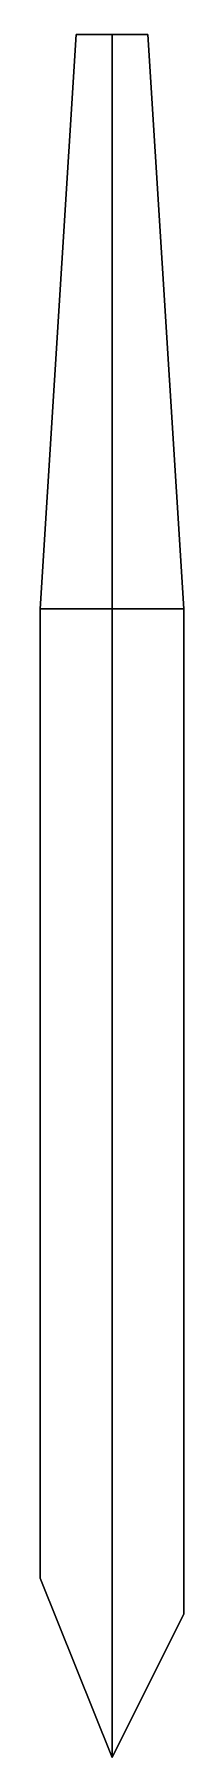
# Model space of a CAD drawing. Extents: x -0.59 to 4.79, y -4.69 to 4.03.
# Drawn here: x 4.75 to 4.79, y 2.37 to 2.85 of the extents above; entities that cross this region are included whole.
import ezdxf

# ---------------------------------------------------------------- set-up
doc = ezdxf.new("R2010")
doc.units = 0
doc.layers.get('0').update_dxf_attribs({"linetype": 'CONTINUOUS'})

msp = doc.modelspace()

# ---------------------------------------------------------------- linework, layer by layer
for points in [[(4.75, 2.69, -0.07), (4.77, 2.69, -0.05), (4.77, 2.85, -0.06), (4.76, 2.85, -0.07)], [(4.77, 2.69, -0.09), (4.75, 2.69, -0.07), (4.76, 2.85, -0.07), (4.77, 2.85, -0.08)], [(4.76, 2.85, -0.07), (4.77, 2.85, -0.06), (4.78, 2.85, -0.07), (4.77, 2.85, -0.08)], [(4.77, 2.69, -0.05), (4.79, 2.69, -0.07), (4.78, 2.85, -0.07), (4.77, 2.85, -0.06)], [(4.79, 2.69, -0.07), (4.77, 2.69, -0.09), (4.77, 2.85, -0.08), (4.78, 2.85, -0.07)], [(4.77, 2.69, -0.05), (4.75, 2.69, -0.07), (4.75, 2.42, -0.07), (4.77, 2.37, -0.05)], [(4.75, 2.69, -0.07), (4.77, 2.69, -0.09), (4.77, 2.37, -0.09), (4.75, 2.42, -0.07)], [(4.79, 2.69, -0.07), (4.77, 2.69, -0.05), (4.77, 2.37, -0.05), (4.79, 2.41, -0.07)], [(4.77, 2.69, -0.09), (4.79, 2.69, -0.07), (4.79, 2.41, -0.07), (4.77, 2.37, -0.09)]]:
    msp.add_3dface(points)

doc.saveas('drawing.dxf')
